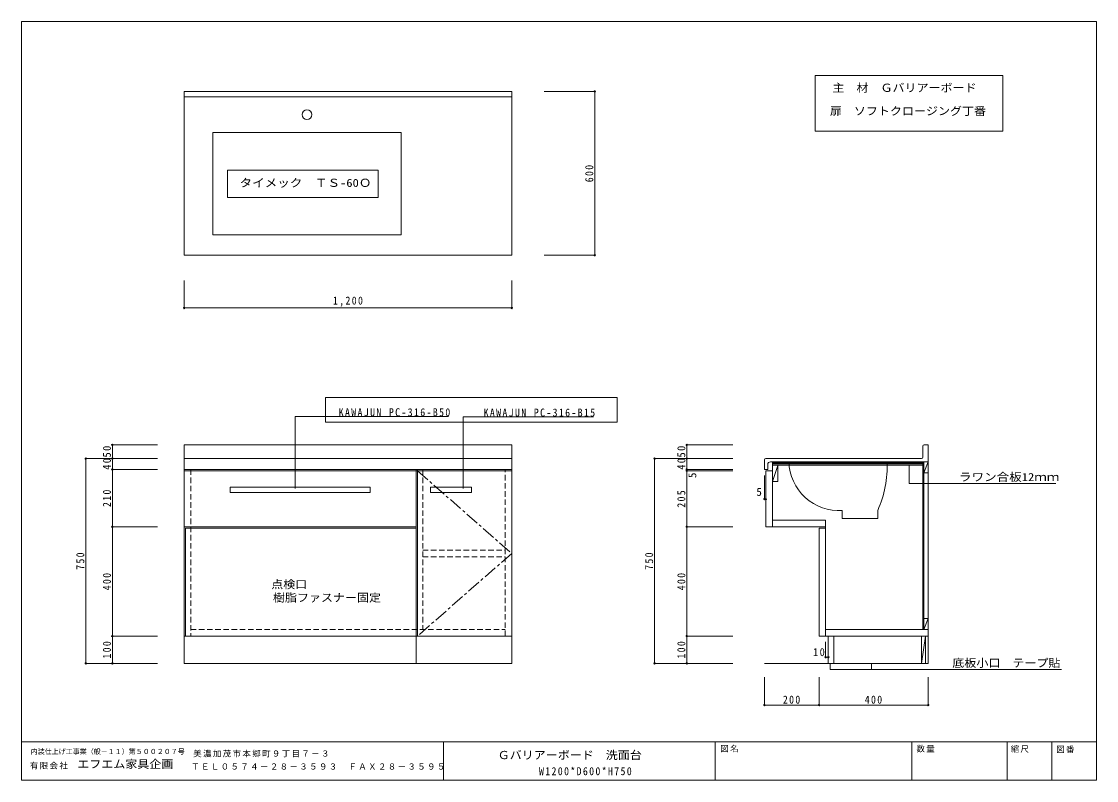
# Model space of a CAD drawing. Units: millimetres at full size, sheet at 1:10. Extents: x -2000 to 1938, y -1466 to 1313.
import ezdxf
from ezdxf.enums import TextEntityAlignment as Align

# ---------------------------------------------------------------- set-up
doc = ezdxf.new("R2010")
doc.units = ezdxf.units.MM
doc.header["$LTSCALE"] = 10
doc.header["$PDMODE"] = 32
doc.header["$PDSIZE"] = 5
doc.linetypes.add('CHAIN1', pattern=[8, 5, -1, 1, -1])
doc.linetypes.add('DASHED2', pattern=[3, 2, -1])
doc.layers.add('1-A', color=7, linetype='Continuous', lineweight=9)
doc.layers.add('2-0', color=7, linetype='Continuous', lineweight=9)
doc.styles.add('ＭＳ ゴシック', font='')
doc.styles.add('ＭＳ 明朝', font='')
doc.styles.add('ＭＳ Ｐゴシック', font='')
doc.styles.get('ＭＳ ゴシック').set_extended_font_data('MS Gothic')
doc.styles.get('ＭＳ 明朝').set_extended_font_data('MS Mincho')
doc.styles.get('ＭＳ Ｐゴシック').set_extended_font_data('MS PGothic')

msp = doc.modelspace()

# ---------------------------------------------------------------- linework, layer by layer
at = {"layer": '1-A'}
for p, q in [((-203.98, 1037.17), (-1403.98, 1037.17)), ((-203.98, 1057.17), (-203.98, 457.17)), ((100.06, 1057.17), (-85.46, 1057.17)), ((100.06, 457.17), (100.06, 1057.17)), ((-608.98, 907.17), (-1298.98, 907.17)), ((-1298.98, 907.17), (-1298.98, 532.17)), ((-203.98, 457.17), (-1403.98, 457.17)), ((100.06, 457.17), (-85.46, 457.17)), ((-1403.98, 264.15), (-1403.98, 365.34)), ((-203.98, 264.15), (-203.98, 365.34)), ((-1403.98, 264.15), (-203.98, 264.15)), ((-1667.08, -287.1), (-1667.08, -237.1)), ((-1667.08, -237.1), (-1501.49, -237.1)), ((-203.98, -237.1), (-1403.98, -237.1)), ((-1403.98, -237.1), (-1403.98, -1037.1)), ((-203.98, -1037.1), (-203.98, -237.1)), ((437.38, -287.1), (437.38, -237.1)), ((437.38, -237.1), (606.03, -237.1)), ((1302.01, -242.1), (1302.01, -282.1)), ((1307.01, -237.1), (1322.01, -237.1)), ((1322.01, -1037.1), (1322.01, -237.1)), ((-1764.49, -1037.1), (-1764.49, -287.1)), ((-1764.49, -287.1), (-1501.49, -287.1)), ((-1667.08, -327.1), (-1667.08, -287.1)), ((-1667.08, -287.1), (-1501.49, -287.1)), ((-203.98, -287.1), (-1403.98, -287.1)), ((319.45, -1037.1), (319.45, -287.1)), ((319.45, -287.1), (606.03, -287.1)), ((437.38, -327.1), (437.38, -287.1)), ((437.38, -287.1), (606.03, -287.1)), ((437.38, -287.1), (606.03, -287.1)), ((722.01, -292.1), (722.01, -327.1)), ((1297.01, -287.1), (727.01, -287.1)), ((734.01, -309.1), (734.01, -327.1)), ((744.01, -299.1), (1322.01, -299.1)), ((751.01, -303.1), (1302.01, -303.1)), ((751.01, -307.1), (1302.01, -307.1)), ((751.01, -312.29), (751.01, -537.1)), ((751.01, -371.1), (771.01, -312.29)), ((771.01, -312.29), (771.01, -371.1)), ((1302.01, -913.1), (1302.01, -299.1)), ((1306.01, -913.1), (1306.01, -299.1)), ((1306.01, -339.1), (1322.01, -299.1)), ((-1667.08, -537.1), (-1667.08, -327.1)), ((-1667.08, -327.1), (-1501.49, -327.1)), ((-203.98, -327.1), (-1403.98, -327.1)), ((-203.98, -332.1), (-1403.98, -332.1)), ((-553.98, -327.1), (-553.98, -1037.1)), ((-548.98, -327.1), (-548.98, -937.1)), ((437.38, -332.1), (437.38, -327.1)), ((437.38, -327.1), (606.03, -327.1)), ((437.38, -537.1), (437.38, -332.1)), ((437.38, -332.1), (606.03, -332.1)), ((722.01, -327.1), (734.01, -327.1)), ((722.01, -435.75), (722.01, -349.69)), ((727.01, -332.1), (751.01, -332.1)), ((727.01, -435.75), (727.01, -349.69)), ((1306.01, -339.1), (1322.01, -339.1)), ((751.01, -371.1), (771.01, -371.1)), ((722.01, -435.75), (727.01, -435.75)), ((1007.01, -507.1), (1007.01, -477.1)), ((1007.01, -507.1), (1137.01, -507.1)), ((1137.01, -507.1), (1137.01, -477.1)), ((-1667.08, -937.1), (-1667.08, -537.1)), ((-1667.08, -537.1), (-1501.49, -537.1)), ((-553.98, -537.1), (-1403.98, -537.1)), ((437.38, -937.1), (437.38, -537.1)), ((437.38, -537.1), (606.03, -537.1)), ((751.01, -513.1), (946.01, -513.1)), ((922.01, -542.1), (946.01, -542.1)), ((922.01, -542.1), (922.01, -937.1)), ((946.01, -513.1), (946.01, -937.1)), ((1306.01, -913.1), (1322.01, -873.1)), ((1306.01, -873.1), (1322.01, -873.1)), ((-1667.08, -1037.1), (-1667.08, -937.1)), ((-1667.08, -937.1), (-1501.49, -937.1)), ((-1403.98, -937.1), (-203.98, -937.1)), ((437.38, -1037.1), (437.38, -937.1)), ((437.38, -937.1), (606.03, -937.1)), ((922.01, -937.1), (1322.01, -937.1)), ((946.01, -913.1), (1322.01, -913.1)), ((956.01, -937.1), (956.01, -1037.1)), ((976.01, -937.1), (976.01, -1037.1)), ((1297.01, -1037.1), (1297.01, -937.1)), ((1297.01, -1037.1), (1312.01, -937.1)), ((1312.01, -1037.1), (1312.01, -937.1)), ((946.01, -1014.68), (946.01, -958.93)), ((956.01, -1014.68), (956.01, -958.93)), ((946.01, -1014.68), (956.01, -1014.68)), ((-1764.49, -1037.1), (-1501.49, -1037.1)), ((-1667.08, -1037.1), (-1501.49, -1037.1)), ((-1403.98, -1037.1), (-203.98, -1037.1)), ((319.45, -1037.1), (606.03, -1037.1)), ((437.38, -1037.1), (606.03, -1037.1)), ((722.01, -1037.1), (1322.01, -1037.1)), ((1114.59, -1037.07), (1114.59, -1059.02)), ((722.01, -1190.09), (722.01, -1087.68)), ((922.01, -1190.09), (922.01, -1087.68)), ((1322.01, -1190.09), (1322.01, -1087.68)), ((722.01, -1190.09), (922.01, -1190.09)), ((922.01, -1190.09), (1322.01, -1190.09)), ((1938.47, -1324.21), (-1999.9, -1324.21)), ((-453.42, -1324.21), (-453.42, -1466.1)), ((541.52, -1324.21), (541.52, -1465.08)), ((1261.6, -1324.21), (1261.6, -1465.08)), ((1611.6, -1324.21), (1611.6, -1465.08)), ((1775.04, -1324.21), (1775.04, -1465.08))]:
    msp.add_line(p, q, dxfattribs=at)
at = {"layer": '1-A', "linetype": 'DASHED2'}
for p, q in [((-1379.98, -327.1), (-1379.98, -937.1)), ((-529.98, -327.1), (-529.98, -913.1)), ((-227.98, -937.1), (-227.98, -327.1)), ((-529.98, -622.6), (-227.98, -622.6)), ((-529.98, -646.6), (-227.98, -646.6)), ((-1379.98, -913.1), (-227.98, -913.1))]:
    msp.add_line(p, q, dxfattribs=at)
at = {"layer": '1-A'}
for points in [[(908.03, 1116.11), (1595.35, 1116.11), (1595.35, 911.18), (908.03, 911.18)], [(-1235.48, -412.1), (-722.48, -412.1), (-722.48, -392.1), (-1235.48, -392.1)], [(-501.48, -412.1), (-351.48, -412.1), (-351.48, -392.1), (-501.48, -392.1)]]:
    msp.add_lwpolyline(points, close=True, dxfattribs=at)
for points in [[(-203.98, 1057.17), (-1403.98, 1057.17), (-1403.98, 457.17)], [(-608.98, 907.17), (-608.98, 532.17), (-1298.98, 532.17)], [(-435.27, -132.83), (-997.37, -132.83), (-997.37, -396.52)], [(95.57, -133.99), (-382.1, -133.99), (-382.1, -396.52)], [(751.01, -299.1), (751.01, -311.1), (1302.01, -311.1)], [(1789.55, -378.34), (1251.69, -378.34), (1251.69, -312.13)], [(727.01, -332.1), (727.01, -537.1), (946.01, -537.1)], [(-553.98, -542.1), (-1398.98, -542.1), (-1398.98, -937.1)], [(1810.32, -1059.34), (962.55, -1059.34), (962.55, -1037.8)]]:
    msp.add_lwpolyline(points, dxfattribs=at)
at = {"layer": '1-A', "color": 1}
for points in [[(-1245.38, 769.3), (-693.63, 769.3), (-693.63, 668.41), (-1245.38, 668.41)], [(-885.96, -63.06), (182.87, -63.06), (182.87, -154.49), (-885.96, -154.49)]]:
    msp.add_lwpolyline(points, close=True, dxfattribs=at)
at = {"layer": '1-A', "linetype": 'CHAIN1'}
msp.add_lwpolyline([(-548.98, -332.1), (-203.98, -634.6), (-548.98, -937.1)], dxfattribs=at)
at = {"layer": '1-A'}
msp.add_circle((-953.98, 972.17), 17.5, dxfattribs=at)
for centre, radius, start, end in [((1307.01, -242.1), 5, 90, 180), ((727.01, -292.1), 5, 90, 180), ((744.01, -309.1), 10, 90, 180), ((995.18, -293.22), 184.27, 181.83057, 273.68028), ((779.76, -316.62), 391.64, 335.80894, 2.5633), ((1297.01, -282.1), 5, 270, 0)]:
    msp.add_arc(centre, radius, start, end, dxfattribs=at)
for p in [(100.06, 1057.17), (100.06, 457.17), (-1403.98, 264.15), (-203.98, 264.15), (-1667.08, -237.1), (437.38, -237.1), (-1764.49, -287.1), (-1667.08, -287.1), (319.45, -287.1), (437.38, -287.1), (-1667.08, -327.1), (437.38, -327.1), (437.38, -332.1), (722.01, -435.75), (727.01, -435.75), (-1667.08, -537.1), (437.38, -537.1), (-1667.08, -937.1), (437.38, -937.1), (946.01, -1014.68), (956.01, -1014.68), (-1764.49, -1037.1), (-1667.08, -1037.1), (319.45, -1037.1), (437.38, -1037.1), (722.01, -1190.09), (922.01, -1190.09), (1322.01, -1190.09)]:
    msp.add_point(p, dxfattribs=at)
at = {"layer": '2-0'}
for p, q in [((-1999.9, 1313.22), (-1999.9, -1465.08)), ((1938.47, 1313.22), (-1999.9, 1313.22)), ((1938.47, 1313.22), (1938.47, -1465.08)), ((1938.47, -1465.08), (-1999.9, -1465.08))]:
    msp.add_line(p, q, dxfattribs=at)

# ---------------------------------------------------------------- texts
at = {"layer": '1-A'}
for s, style, width, p in [('主\u3000材\u3000Ｇバリアーボード', 'ＭＳ ゴシック', 1.1, (971.08, 1046.75)), ('扉\u3000ソフトクロージング丁番', 'ＭＳ ゴシック', 1.1, (961.62, 961.62)), ('タイメック\u3000ＴＳ-60Ｏ', 'ＭＳ ゴシック', 1.15, (-1200.91, 698.7)), ('ラワン合板12ｍｍ', 'ＭＳ ゴシック', 1.15, (1434.55, -378.34)), ('点検口', 'ＭＳ ゴシック', 1.1, (-1085.07, -771.62)), ('樹脂ファスナー固定', 'ＭＳ ゴシック', 1.1, (-1078.74, -820.19)), ('底板小口\u3000テープ貼', 'ＭＳ ゴシック', 1.1, (1410.32, -1059.34)), ('Ｇバリアーボード\u3000洗面台', 'ＭＳ ゴシック', 1.1, (-255.38, -1396.72)), ('エフエム家具企画', 'ＭＳ Ｐゴシック', 1.1, (-1795.56, -1429.62))]:
    msp.add_text(s, height=29.33, dxfattribs=dict(at, style=style, width=width)).set_placement(p, align=Align.BOTTOM_LEFT)
at = {"layer": '1-A', "style": 'ＭＳ ゴシック'}
msp.add_text('5', height=29.33, rotation=90, dxfattribs=at).set_placement((481.1, -358.71), align=Align.BOTTOM_LEFT)
msp.add_text('5', height=29.33, dxfattribs=at).set_placement((692.49, -432.48), align=Align.BOTTOM_LEFT)
at = {"layer": '1-A', "color": 4, "style": 'ＭＳ ゴシック'}
msp.add_text('内装仕上げ工事業（般－１１）第５００２０７号', height=18.33, dxfattribs=at).set_placement((-1966.33, -1374.75), align=Align.BOTTOM_LEFT)
at = {"layer": '1-A', "char_height": 29.33, "attachment_point": 7, "rotation": 90, "style": 'ＭＳ ゴシック'}
for s, insert in [('\\T1.27;\\W0.9;600', (95.06, 724.67)), ('\\T1.27;\\W0.95;50', (-1672.08, -283.35)), ('\\T1.27;\\W0.95;50', (432.38, -283.35)), ('\\T1.27;\\W0.95;40', (-1672.08, -328.35)), ('\\T1.27;\\W0.95;40', (432.38, -328.35)), ('\\T1.27;\\W0.9;210', (-1672.08, -464.6)), ('\\T1.27;\\W0.9;205', (432.38, -467.1)), ('\\T1.27;\\W0.9;750', (-1769.49, -694.6)), ('\\T1.27;\\W0.9;750', (314.45, -694.6)), ('\\T1.27;\\W0.9;400', (-1672.08, -769.6)), ('\\T1.27;\\W0.9;400', (432.38, -769.6)), ('\\T1.27;\\W0.9;100', (-1672.08, -1019.6)), ('\\T1.27;\\W0.9;100', (432.38, -1019.6))]:
    msp.add_mtext(s, dxfattribs=dict(at, insert=insert))
at = {"layer": '1-A', "attachment_point": 7}
for s, insert, char_height, style in [('\\T1.28;\\W0.9;1,200', (-858.98, 269.15), 29.33, 'ＭＳ ゴシック'), ('\\T1.28;\\W0.9;KAWAJUN\\~PC-316-B50', (-837.77, -132.83), 29.33, 'ＭＳ ゴシック'), ('\\T1.28;\\W0.9;KAWAJUN\\~PC-316-B15', (-306.93, -133.99), 29.33, 'ＭＳ ゴシック'), ('\\T1.27;\\W0.95;10', (900.1, -1011), 29.33, 'ＭＳ ゴシック'), ('\\T1.27;\\W0.9;200', (789.51, -1185.09), 29.33, 'ＭＳ ゴシック'), ('\\T1.27;\\W0.9;400', (1089.51, -1185.09), 29.33, 'ＭＳ ゴシック'), ('\\T1.17;図名', (560.27, -1363.4), 21.99, 'ＭＳ 明朝'), ('\\T1.17;数量', (1278.99, -1363.4), 21.99, 'ＭＳ 明朝'), ('\\T1.17;縮尺', (1623.83, -1364.61), 21.99, 'ＭＳ 明朝'), ('\\T1.17;図番', (1790.81, -1365.82), 21.99, 'ＭＳ 明朝'), ('\\T1.17;美濃加茂市本郷町９丁目７－３', (-1370.68, -1381.22), 21.99, 'ＭＳ ゴシック'), ('\\T1.17;有限会社', (-1968.99, -1425.19), 21.99, 'ＭＳ Ｐゴシック'), ('\\T1.17;ＴＥＬ０５７４－２８－３５９３\u3000ＦＡＸ２８－３５９５', (-1378.28, -1426.52), 21.99, 'ＭＳ ゴシック'), ('\\T1.28;\\W0.9;W1200*D600*H750', (-104.04, -1447.17), 29.33, 'ＭＳ ゴシック')]:
    msp.add_mtext(s, dxfattribs=dict(at, insert=insert, char_height=char_height, style=style))

doc.saveas('drawing.dxf')
